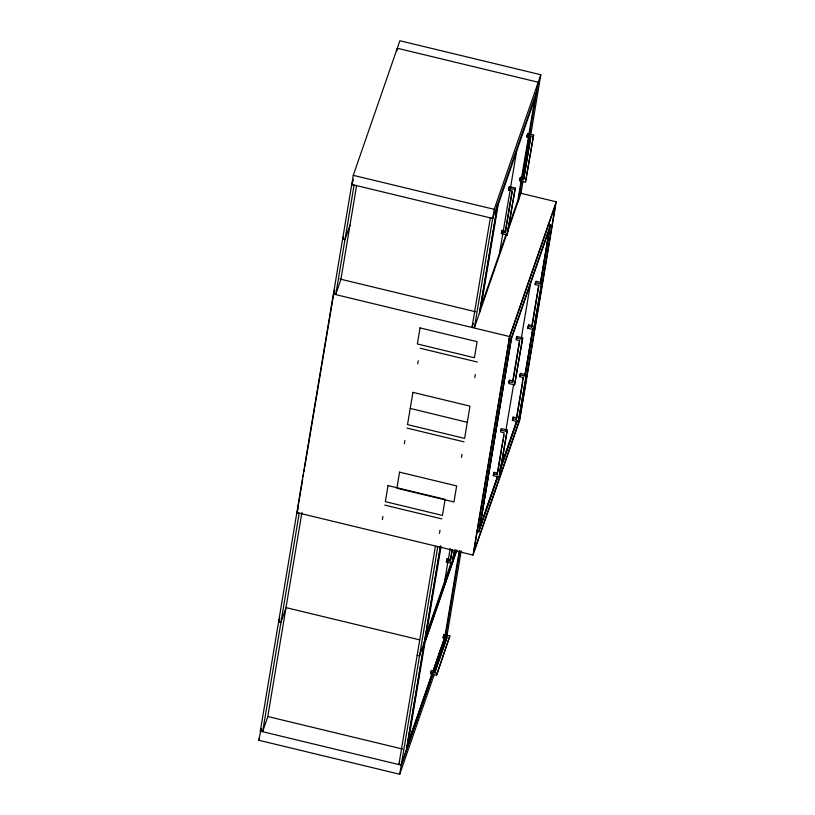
<?xml version="1.0" encoding="UTF-8"?>
<svg xmlns="http://www.w3.org/2000/svg" width="815" height="815" viewBox="0 0 815 815"><rect width="100%" height="100%" fill="white"/><g stroke="black" fill="none" stroke-linecap="round" stroke-linejoin="round"><path stroke-width="1.22" d="M382.398 519.583L382.897 516.486M404.383 443.635L404.892 440.538M417.728 363.847L418.238 360.75M439.479 533.356L439.978 530.259M461.463 457.409L461.973 454.312M474.809 377.61L475.318 374.513M301.937 512.431L267.748 716.833L262.715 731.35L260.372 730.79L333.386 294.042L334.659 290.181M434.181 674.728L399.717 774.25L258.783 740.254L261.136 728.753M353.404 179.646L351.713 184.628L333.498 293.532L335.851 294.093L340.914 279.392M353.272 175.337L351.744 184.445L492.678 218.44L494.206 209.333L540.814 74.746L399.88 40.75L353.272 175.337L494.206 209.333M297.658 509.263L302.681 479.281M303.099 476.775L303.516 474.279M303.934 471.783L304.352 469.287M304.769 466.781L333.6 294.368M262.715 731.35L299.207 513.175M335.851 294.093L354.067 185.188L351.713 184.628M340.884 279.576L356.583 185.688M396.864 50.724L397.282 48.238L538.216 82.234L529.465 134.567M398.953 764.215L435.383 546.407L437.737 546.967L401.306 764.776L398.953 764.215L399.727 761.984M497.68 204.096L479.464 313.001L474.432 327.528L472.089 326.958L490.304 218.053L492.647 218.624L536.698 91.331M399.717 774.25L401.245 765.142L432.796 674.015M474.432 327.528L492.647 218.624M440.457 546.223L406.328 750.258L401.306 764.776M440.558 545.918L406.44 749.963L432.836 673.72M497.782 203.801L479.566 312.705L521.009 193.114L522.884 181.908M441.047 546.57L426.296 634.416L451.174 562.574M498.21 204.443L481.217 306.063L506.095 234.231M454.475 549.931L452.213 563.46L446.335 562.044L447.16 558.733L450.685 559.579L452.335 549.728M501.561 231.878L501.256 233.691L507.124 235.107L515.263 188.082L509.385 186.666L508.866 188.163L508.56 189.987L512.085 190.842L505.086 232.723L501.561 231.878L502.081 230.38L505.606 231.226L512.197 191.8M447.16 558.733L446.335 562.044M501.775 232.194L502.081 230.38M509.385 186.666L508.56 189.987M444.623 581.39L447.975 561.392M448.281 559.834L450.226 548.373M499.544 253.037L502.886 233.039M503.201 231.491L516.588 151.478M443.452 635.995L443.971 634.498L449.849 635.914L436.585 675.166L430.707 673.75L431.532 670.429L435.057 671.285L446.977 636.851L443.452 635.995L443.146 637.819L446.671 638.675L446.977 636.851M431.532 670.429L430.707 673.75M446.64 560.221L450.165 561.077L452.019 549.993M507.124 235.107L515.263 188.082M452.722 561.963L454.576 550.889M436.585 675.166L449.849 635.914M519.909 178.872L523.434 179.728L530.443 137.837L526.918 136.991L527.224 135.168L527.743 133.67L533.611 135.086L525.481 182.112L519.603 180.696L520.428 177.385L523.953 178.23L530.748 137.572M443.971 634.498L443.146 637.819M520.428 177.385L519.603 180.696M527.743 133.67L526.918 136.991M445.204 634.824L459.263 550.767M521.274 180.003L517.922 200.072L507.134 231.073M521.62 177.589L528.619 136.095M528.915 133.996L534.915 98.452L498.25 204.514M443.737 647.151L459.843 550.838M518.35 200.724L521.753 180.665M522.109 178.19L529.027 136.879M446.956 635.914L461.178 550.859M523.301 179.412L530.392 137.042M530.809 134.557L540.814 74.746M525.481 182.112L533.611 135.086M296.843 512.584L473.006 555.076L509.558 336.534L556.217 201.804L520.49 193.186M476.653 531.339L478.772 531.849L511.056 338.806L550.451 225.032L548.342 224.512M511.27 339.132L479.587 528.528L497.741 476.113M497.099 474.676L504.108 432.785L500.583 431.94L501.408 428.619L507.276 430.035L499.147 477.06L493.269 475.644L494.094 472.323L497.619 473.179L497.099 474.676L493.574 473.821M508.988 381.675L508.682 383.498L514.56 384.914L522.69 337.889L516.822 336.473L515.997 339.784L519.522 340.639L512.513 382.52L508.988 381.675L509.507 380.177L513.032 381.023L512.513 382.52M494.094 472.323L493.269 475.644M501.103 430.442L501.408 428.619M509.202 382.001L509.507 380.177M516.516 338.286L516.822 336.473M497.822 471.946L501.531 449.768M501.948 447.303L502.356 444.837M502.774 442.382L503.181 439.917M503.599 437.451L504.006 434.986M513.236 379.8L519.624 341.607M505.881 430.442L513.725 383.906M521.345 337.981L530.443 283.956M499.147 477.06L507.276 430.035M514.56 384.914L522.69 337.889M512.706 418.584L516.231 419.43L523.24 377.549L519.715 376.693L520.53 373.382L526.409 374.798L518.279 421.824L512.401 420.408L513.226 417.086L516.751 417.932L522.721 382.204M528.12 326.428L531.645 327.284L538.644 285.393L535.129 284.547L535.424 282.724L535.944 281.226L541.822 282.642L533.682 329.668L527.814 328.251L528.64 324.93L532.164 325.786L538.959 285.128M513.226 417.086L512.401 420.408M520.53 373.382L519.715 376.693M528.64 324.93L527.814 328.251M523.138 379.739L523.546 377.284M532.745 328.965L525.013 375.195L532.847 328.69M540.477 282.734L549.463 229.005M540.61 282.275L549.626 228.343L511.311 339.193L479.75 527.865L497.537 476.5M525.298 375.45L533.051 329.066M540.814 282.693L550.451 225.032M518.279 421.824L526.409 374.798M533.682 329.668L541.822 282.642M556.217 201.804L519.664 420.336L473.006 555.076M343.38 236.839L342.606 239.08L344.959 239.641L349.992 225.123M334.69 289.997L333.529 293.349L335.882 293.909M298.086 508.968L296.803 512.981L299.146 513.542M279.81 618.167L278.649 621.519L280.992 622.079M286.024 607.562L280.93 622.446L278.587 621.886M260.372 730.79L261.146 728.549M258.783 740.254L259.618 737.86M472.089 326.958L473.25 323.606M505.086 232.723L505.606 231.226M523.434 179.728L523.953 178.23M535.129 284.547L535.638 283.049M450.165 561.077L450.685 559.579M531.645 327.284L532.164 325.786M452.61 558.336L455.514 549.952M424.544 641.354L419.521 655.871L417.168 655.311M424.646 641.059L456.003 550.512M456.828 550.003L425.104 641.731L408.081 743.321L432.408 673.058M425.124 641.772L456.675 550.604M516.231 419.43L516.751 417.932M500.125 469.043L516.669 421.263M499.799 470.153L516.71 421.314M478.772 531.849L497.843 476.755M499.921 470.764L517.342 420.459M408.162 742.995L432.296 673.19M433.122 670.928L444.746 637.269M433.234 670.674L444.786 637.33M433.662 671.336L445.214 637.982L433.631 671.621M435.016 672.324L446.671 638.675M527.224 135.168L533.091 136.584M508.866 188.163L514.744 189.579M535.424 282.724L541.303 284.14M339.875 279.005L475.858 311.809M516.303 337.97L522.17 339.386M333.386 294.042L509.558 336.534M508.937 338.296L511.056 338.806M420.285 348.28L477.366 362.054M520.021 374.869L525.889 376.296M500.889 430.116L506.757 431.532M410.23 408.417L467.29 422.313M406.94 428.079L464.02 441.842M384.772 505.117L441.852 518.89M286.187 607.654L419.705 639.867M431.013 671.927L436.881 673.343M267.972 716.558L402.722 749.067M260.311 731.147L401.245 765.142M388.042 485.587L385.352 501.653L442.433 515.416L445.112 499.351L388.042 485.587M420.031 327.905L417.351 343.971L474.422 357.734L477.111 341.668L420.031 327.905M399.574 472.15L396.885 488.216L453.965 501.979L456.655 485.923L399.574 472.15M412.92 392.361L407.52 424.605L464.601 438.378L470 406.125L412.92 392.361M509.772 336.86L473.831 551.755L519.45 420.01L555.392 205.115L509.772 336.86"/></g></svg>
